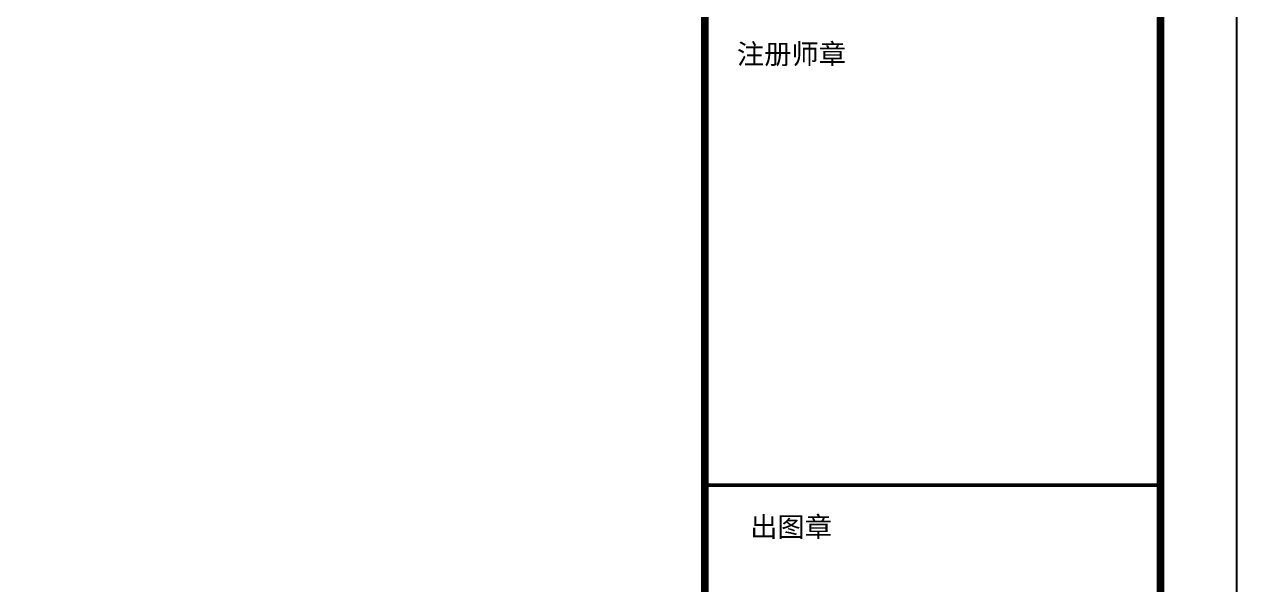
# Model space of a CAD drawing. Extents: x 1060579 to 1383165, y 581819 to 1037910.
# Drawn here: x 1279579 to 1295505, y 844915 to 852283 of the extents above; entities that cross this region are included whole.
import ezdxf

# ---------------------------------------------------------------- set-up
doc = ezdxf.new("R2010")
doc.units = 0
doc.header["$LTSCALE"] = 1000
doc.header["$MEASUREMENT"] = 0
doc.layers.add('PUB_TITLE', color=4, linetype='Continuous')
doc.layers.add('图框', color=7, linetype='Continuous')
doc.styles.add('黑体', font='simhei.ttf')

# ---------------------------------------------------------------- blocks, each defined once
blk = doc.blocks.new('A$C31D40216')
at = {"layer": '图框', "color": 4, "const_width": 148}
blk.add_lwpolyline([(74, 60000), (74, 0)], dxfattribs=at)
at = {"layer": '图框', "color": 0, "const_width": 75}
blk.add_lwpolyline([(74, 22160), (9088, 22160)], dxfattribs=at)
at = {"layer": '图框', "color": 4, "style": '黑体'}
for s, p in [('注册师章', (707, 30463)), ('出图章', (967, 21139))]:
    blk.add_text(s, height=394.4, dxfattribs=at).set_placement(p)

msp = doc.modelspace()

# ---------------------------------------------------------------- linework, layer by layer
at = {"layer": 'PUB_TITLE'}
msp.add_lwpolyline([(1236105, 830452), (1295505, 830452), (1295505, 872452), (1236105, 872452)], close=True, dxfattribs=at)
at = {"layer": 'PUB_TITLE', "const_width": 100}
msp.add_lwpolyline([(1238605, 831452), (1294505, 831452), (1294505, 871452), (1238605, 871452)], close=True, dxfattribs=at)

# ---------------------------------------------------------------- block references
at = {"xscale": 0.6666666666666666, "yscale": 0.6666666666666666, "zscale": 0.6666666666666666}
msp.add_blockref('A$C31D40216', (1288468, 831452), dxfattribs=at)

doc.saveas('drawing.dxf')
